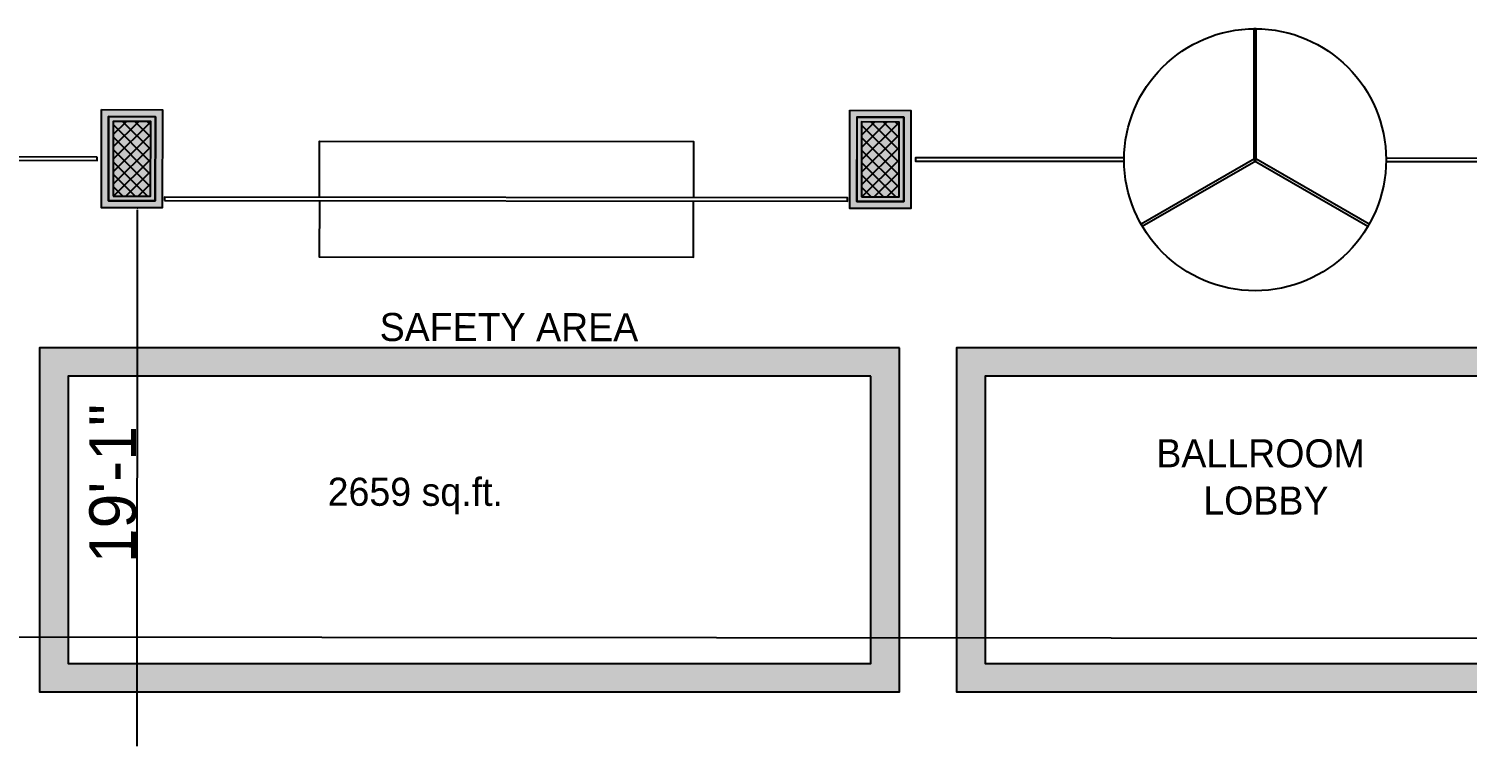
# Model space of a CAD drawing. Header units: millimetres. Extents: x -957 to 3394, y -3 to 3008.
# Drawn here: x 1442 to 2047, y 2186 to 2488 of the extents above; entities that cross this region are included whole.
import ezdxf

# ---------------------------------------------------------------- set-up
doc = ezdxf.new("R2010")
doc.units = ezdxf.units.MM
for name, color, linetype in [('FIRE_SAFETY', 7, 'CONTINUOUS'), ('HATCHES', 7, 'CONTINUOUS'), ('PDF_$0$ELEVATION_5_LIGHT', 7, 'CONTINUOUS'), ('PDF_$0$GLAZING', 7, 'CONTINUOUS'), ('PDF_0', 7, 'CONTINUOUS'), ('PDF_DOORS_SECTION', 7, 'CONTINUOUS'), ('PDF_ELEVATION_5_LIGHT', 7, 'CONTINUOUS'), ('PDF_FRAMING-COLUMN', 7, 'CONTINUOUS'), ('PDF_FRAMING-COLUMN_HATCH', 7, 'CONTINUOUS'), ('PDF_GROUND', 7, 'CONTINUOUS'), ('PDF_I-WALL-HATCH', 7, 'CONTINUOUS'), ('PDF_TEXT', 7, 'CONTINUOUS')]:
    doc.layers.add(name, color=color, linetype=linetype)
doc.styles.add('PDF_ARIAL', font='PDF_ARIAL')

msp = doc.modelspace()

# ---------------------------------------------------------------- hatches: boundary and pattern name
at = {"layer": 'HATCHES'}
h = msp.add_hatch(color=178, dxfattribs=at)
h.paths.add_polyline_path([(1807.9, 2353.98), (1446.35, 2353.98), (1446.35, 2209.23), (1807.9, 2209.23)], flags=0)
h.paths.add_polyline_path([(1795.9, 2221.23), (1458.35, 2221.23), (1458.35, 2341.98), (1795.9, 2341.98)], flags=0)
h = msp.add_hatch(color=178, dxfattribs=at)
h.paths.add_polyline_path([(1831.9, 2353.98), (1831.9, 2209.23), (2205.45, 2209.23), (2205.45, 2353.98)], flags=0)
h.paths.add_polyline_path([(2193.45, 2341.98), (2193.45, 2221.23), (1843.9, 2221.23), (1843.9, 2341.98)], flags=0)

# ---------------------------------------------------------------- linework, layer by layer
at = {"layer": 'PDF_$0$ELEVATION_5_LIGHT'}
msp.add_circle((1957.41, 2433.01), 55.06, dxfattribs=at)
at = {"layer": 'PDF_$0$GLAZING'}
for points in [[(1957.9, 2433.01), (1957.88, 2488.07), (1956.9, 2488.07), (1956.92, 2433.01)], [(1957.16, 2433.44), (1909.49, 2405.89), (1909.98, 2405.04), (1957.66, 2432.59)], [(1957.16, 2432.59), (2004.86, 2405.07), (2005.35, 2405.92), (1957.66, 2433.44)]]:
    msp.add_lwpolyline(points, close=True, dxfattribs=at)
at = {"layer": 'PDF_0'}
for points in [[(1472.44, 2454.08), (1498, 2454.05), (1497.96, 2412.76), (1472.4, 2412.78)], [(1475.38, 2451.12), (1495.05, 2451.11), (1495.02, 2415.71), (1475.35, 2415.72)], [(1787.08, 2453.81), (1812.64, 2453.78), (1812.61, 2412.49), (1787.04, 2412.51)], [(1790.03, 2450.85), (1809.69, 2450.84), (1809.66, 2415.44), (1789.99, 2415.46)]]:
    msp.add_lwpolyline(points, close=True, dxfattribs=at)
for points in [[(1487.21, 2412.57), (1487.6, 2412.96)], [(1487.4, 2411.98), (1487.21, 2186.42)], [(1497.96, 2412.76), (1487.4, 2412.77)], [(2228.57, 2231.52), (403.64, 2233.08)]]:
    msp.add_lwpolyline(points, dxfattribs=at)
at = {"layer": 'PDF_DOORS_SECTION'}
for points in [[(1470.6, 2434.12), (1383.24, 2434.2), (1383.23, 2432.81), (1470.6, 2432.73)], [(1902.35, 2433.75), (1814.64, 2433.83), (1814.64, 2432.44), (1902.35, 2432.37)], [(2099.84, 2433.58), (2012.47, 2433.66), (2012.47, 2432.27), (2099.84, 2432.2)], [(1498.95, 2415.87), (1786.06, 2415.63), (1786.06, 2417.01), (1498.95, 2417.26)]]:
    msp.add_lwpolyline(points, close=True, dxfattribs=at)
at = {"layer": 'PDF_ELEVATION_5_LIGHT'}
for points in [[(1563.99, 2417.2), (1564.01, 2440.8), (1721.34, 2440.67), (1721.32, 2417.07)], [(1563.99, 2415.82), (1563.97, 2392.22), (1721.29, 2392.08), (1721.31, 2415.68)]]:
    msp.add_lwpolyline(points, dxfattribs=at)
at = {"layer": 'PDF_FRAMING-COLUMN'}
for points in [[(1475.35, 2415.72), (1495.02, 2415.71), (1495.05, 2451.11), (1475.38, 2451.12)], [(1789.99, 2415.46), (1809.66, 2415.44), (1809.69, 2450.84), (1790.02, 2450.85)], [(1477.32, 2417.69), (1493.05, 2417.68), (1493.08, 2449.14), (1477.35, 2449.15)], [(1791.96, 2417.42), (1807.69, 2417.41), (1807.72, 2448.87), (1791.99, 2448.88)]]:
    msp.add_lwpolyline(points, close=True, dxfattribs=at)
at = {"layer": 'PDF_FRAMING-COLUMN_HATCH'}
for points in [[(1477.33, 2433.2), (1493.08, 2448.92)], [(1477.33, 2427.99), (1493.07, 2443.71)], [(1477.34, 2443.63), (1482.87, 2449.15)], [(1477.34, 2438.42), (1488.08, 2449.14)], [(1477.35, 2448.85), (1477.65, 2449.15)], [(1493.06, 2432.05), (1477.35, 2447.8)], [(1493.07, 2437.26), (1481.2, 2449.15)], [(1493.07, 2442.48), (1486.42, 2449.15)], [(1493.08, 2447.69), (1491.63, 2449.14)], [(1791.97, 2432.94), (1807.72, 2448.65)], [(1791.97, 2427.72), (1807.72, 2443.44)], [(1791.98, 2443.36), (1797.51, 2448.88)], [(1791.98, 2438.15), (1802.72, 2448.88)], [(1791.99, 2448.58), (1792.29, 2448.88)], [(1807.71, 2431.78), (1791.99, 2447.53)], [(1807.71, 2436.99), (1795.84, 2448.88)], [(1807.72, 2442.21), (1801.06, 2448.88)], [(1807.72, 2447.42), (1806.27, 2448.87)], [(1477.32, 2422.78), (1493.07, 2438.49)], [(1493.06, 2426.84), (1477.34, 2442.58)], [(1493.06, 2421.62), (1477.34, 2437.37)], [(1791.97, 2422.51), (1807.71, 2438.22)], [(1807.7, 2426.57), (1791.98, 2442.31)], [(1491.78, 2417.68), (1477.33, 2432.15)], [(1477.45, 2417.69), (1493.07, 2433.28)], [(1806.42, 2417.41), (1791.97, 2431.88)], [(1807.7, 2421.35), (1791.98, 2437.1)], [(1792.09, 2417.42), (1807.71, 2433.01)], [(1486.57, 2417.68), (1477.33, 2426.94)], [(1482.66, 2417.69), (1493.06, 2428.06)], [(1801.21, 2417.41), (1791.97, 2426.67)], [(1797.31, 2417.42), (1807.7, 2427.8)], [(1481.35, 2417.69), (1477.32, 2421.72)], [(1487.88, 2417.68), (1493.06, 2422.85)], [(1795.99, 2417.42), (1791.97, 2421.45)], [(1802.52, 2417.41), (1807.7, 2422.58)]]:
    msp.add_lwpolyline(points, dxfattribs=at)
for points in [[(1475.35, 2415.72), (1495.02, 2415.71), (1475.38, 2451.12), (1495.05, 2451.11)], [(1789.99, 2415.46), (1809.66, 2415.44), (1790.02, 2450.85), (1809.69, 2450.84)], [(1477.32, 2417.69), (1493.05, 2417.68), (1477.35, 2449.15), (1493.08, 2449.14)], [(1791.96, 2417.42), (1807.69, 2417.41), (1791.99, 2448.88), (1807.72, 2448.87)]]:
    msp.add_solid(points, dxfattribs=at)
at = {"layer": 'PDF_GROUND', "color": 178}
for points in [[(1807.9, 2353.98), (1446.35, 2353.98), (1446.35, 2209.23), (1807.9, 2209.23)], [(2205.45, 2353.98), (1831.9, 2353.98), (1831.9, 2209.23), (2205.45, 2209.23)], [(1795.9, 2341.98), (1458.35, 2341.98), (1458.35, 2221.23), (1795.9, 2221.23)], [(2193.45, 2341.98), (1843.9, 2341.98), (1843.9, 2221.23), (2193.45, 2221.23)]]:
    msp.add_lwpolyline(points, close=True, dxfattribs=at)
at = {"layer": 'PDF_I-WALL-HATCH'}
for points in [[(1472.44, 2454.08), (1498, 2454.05), (1472.4, 2412.78), (1497.96, 2412.76)], [(1475.38, 2451.12), (1495.05, 2451.11), (1475.35, 2415.72), (1495.02, 2415.71)], [(1787.08, 2453.81), (1812.64, 2453.78), (1787.04, 2412.51), (1812.61, 2412.49)], [(1790.03, 2450.85), (1809.69, 2450.84), (1789.99, 2415.46), (1809.66, 2415.44)]]:
    msp.add_solid(points, dxfattribs=at)

# ---------------------------------------------------------------- texts
at = {"layer": 'FIRE_SAFETY', "insert": (1589.34, 2356.61), "char_height": 11.7991, "width": 111.1079, "attachment_point": 7, "rotation": 359.951, "style": 'PDF_ARIAL'}
msp.add_mtext('SAFETY AREA', dxfattribs=at)
at = {"layer": 'PDF_TEXT', "attachment_point": 7, "style": 'PDF_ARIAL'}
for s, insert, char_height, width, rotation in [('19\'-1"', (1487.2, 2263.36), 19.665, 67.7353, 89.951), ('BALLROOM', (1915.88, 2303.54), 11.799, 79.9715, 359.951), ('2659 sq.ft.', (1567.47, 2283.97), 11.7991, 83.5812, 359.951), ('LOBBY', (1935.63, 2283.66), 11.799, 48.5073, 359.951)]:
    msp.add_mtext(s, dxfattribs=dict(at, insert=insert, char_height=char_height, width=width, rotation=rotation))

doc.saveas('drawing.dxf')
